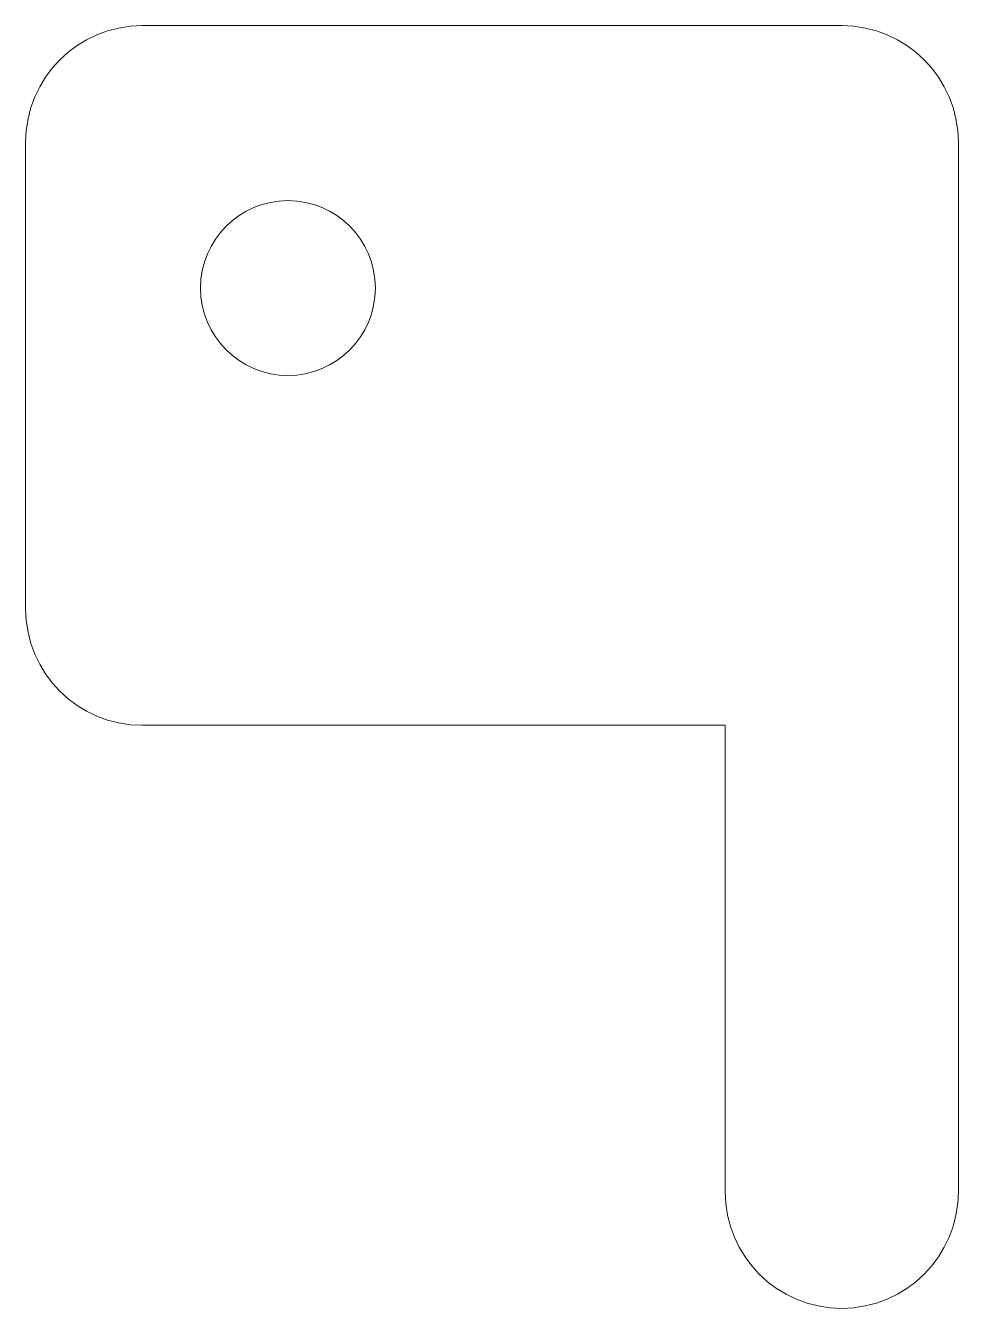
# Model space of a CAD drawing. Header units: inches. Extents: x 0 to 4, y -2.5 to 3.
import ezdxf

# ---------------------------------------------------------------- set-up
doc = ezdxf.new("R2010")
doc.units = ezdxf.units.IN
doc.header["$MEASUREMENT"] = 0

msp = doc.modelspace()

# ---------------------------------------------------------------- linework, layer by layer
at = {"color": 7, "linetype": 'Continuous', "lineweight": 15}
for p, q in [((3.5, 3), (0.5, 3)), ((0, 2.5), (0, 0.5)), ((4, -2), (4, 2.5)), ((0.5, 0), (3, 0)), ((3, 0), (3, -2))]:
    msp.add_line(p, q, dxfattribs=at)
msp.add_circle((1.125, 1.875), 0.375, dxfattribs=at)
for centre, start, end in [((0.5, 2.5), 90, 180), ((3.5, 2.5), 0, 90), ((0.5, 0.5), 180, 270), ((3.5, -2), 180, 0)]:
    msp.add_arc(centre, 0.5, start, end, dxfattribs=at)

doc.saveas('drawing.dxf')
